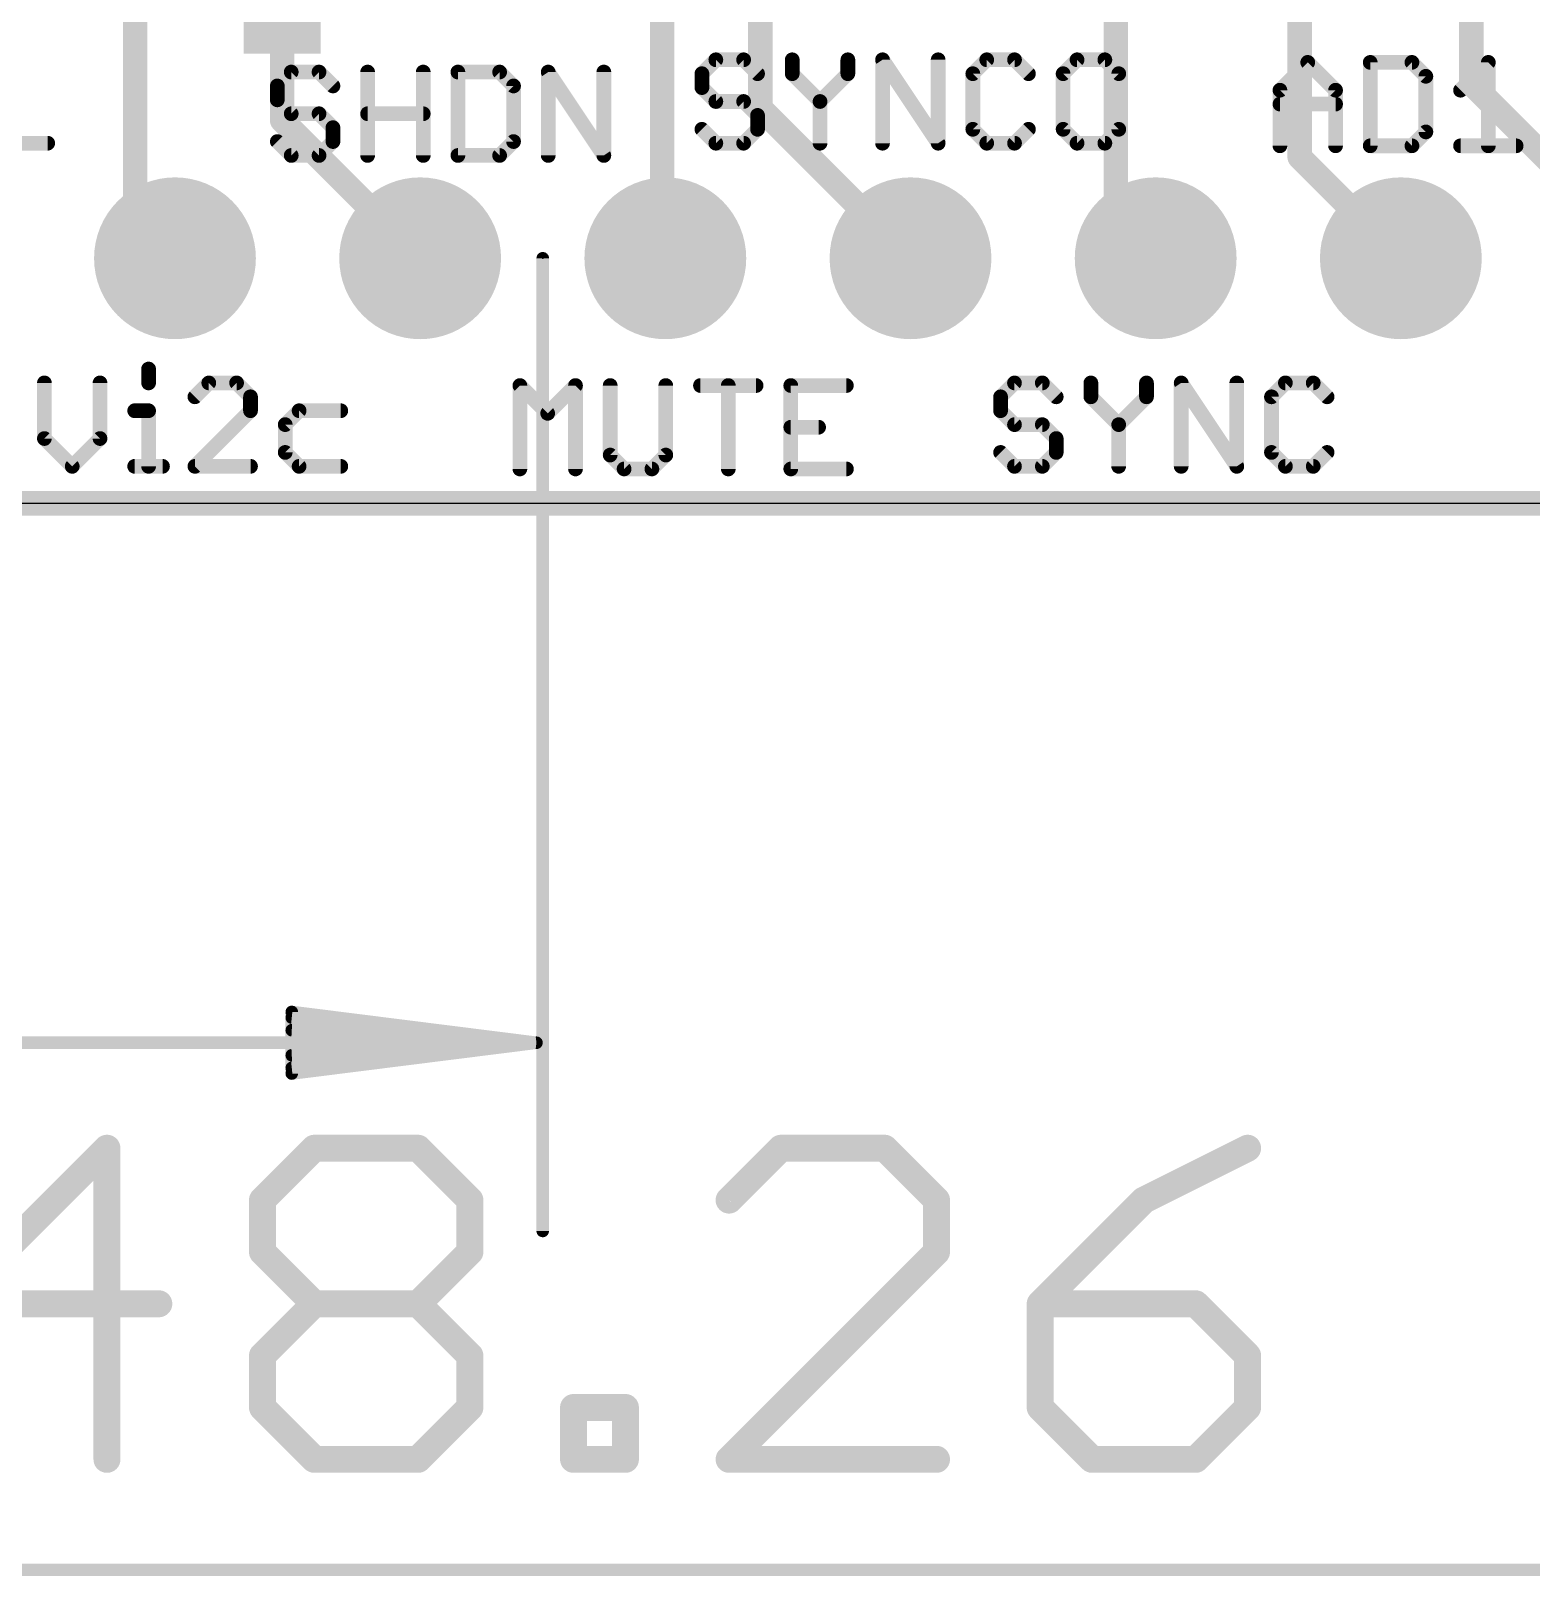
# Model space of a CAD drawing. Extents: x -21 to 68.1, y -13.1 to 62.4.
# Drawn here: x 21.37 to 36.91, y -11.11 to 4.9 of the extents above; entities that cross this region are included whole.
import ezdxf

# ---------------------------------------------------------------- set-up
doc = ezdxf.new("R2010")
doc.units = 0
for name, color, linetype in [('1', 12, 'CONTINUOUS'), ('16', 132, 'CONTINUOUS'), ('17', 110, 'CONTINUOUS'), ('20', 53, 'CONTINUOUS'), ('21', 53, 'CONTINUOUS'), ('23', 53, 'CONTINUOUS'), ('47', 253, 'CONTINUOUS'), ('51', 253, 'CONTINUOUS')]:
    doc.layers.add(name, color=color, linetype=linetype)

# ---------------------------------------------------------------- blocks, each defined once
blk = doc.blocks.new('RECT')
blk.add_solid([(-0.5, -0.5), (0.5, -0.5), (-0.5, 0.5), (0.5, 0.5)])
blk = doc.blocks.new('ROUNDP')
at = {"const_width": 0.5}
blk.add_lwpolyline([(0, -0.25, 1), (0, 0.25, 1), (0, -0.25)], format="xyb", dxfattribs=at)

msp = doc.modelspace()

# ---------------------------------------------------------------- linework, layer by layer
at = {"layer": '1', "const_width": 0.254}
for points in [[(28.924, 7.62), (28.924, 4.096)], [(22.447, 6.477), (22.447, 2.953)], [(32.607, 5.969), (32.607, 2.953)], [(34.512, 5.969), (34.512, 3.588)], [(36.29, 5.969), (36.29, 4.35)], [(27.908, 5.869), (27.908, 2.572)], [(23.971, 5.334), (23.971, 3.969)], [(36.29, 4.35), (38.1, 2.54)], [(28.924, 4.096), (30.48, 2.54)], [(23.971, 3.969), (25.4, 2.54)], [(34.512, 3.588), (35.56, 2.54)], [(22.447, 2.953), (22.86, 2.54)], [(32.607, 2.953), (33.02, 2.54)], [(27.908, 2.572), (27.94, 2.54)]]:
    msp.add_lwpolyline(points, dxfattribs=at)
at = {"layer": '1', "const_width": 0.127}
for points in [[(36.3349, 4.3949, 1), (36.2451, 4.3051)], [(36.2265, 4.35, 1), (36.3535, 4.35)], [(28.9689, 4.1409, 1), (28.8791, 4.0511)], [(24.0159, 4.0139, 1), (23.9261, 3.9241)], [(23.9075, 3.969, 1), (24.0345, 3.969)], [(28.8605, 4.096, 1), (28.9875, 4.096)], [(34.5569, 3.6329, 1), (34.4671, 3.5431)], [(34.4485, 3.588, 1), (34.5755, 3.588)], [(22.4919, 2.9979, 1), (22.4021, 2.9081)], [(32.6519, 2.9979, 1), (32.5621, 2.9081)], [(22.3835, 2.953, 1), (22.5105, 2.953)], [(32.5435, 2.953, 1), (32.6705, 2.953)], [(22.8151, 2.4951, 1), (22.9049, 2.5849)], [(25.3551, 2.4951, 1), (25.4449, 2.5849)], [(27.9529, 2.6169, 1), (27.8631, 2.5271)], [(27.8445, 2.572, 1), (27.9715, 2.572)], [(27.8951, 2.4951, 1), (27.9849, 2.5849)], [(30.4351, 2.4951, 1), (30.5249, 2.5849)], [(32.9751, 2.4951, 1), (33.0649, 2.5849)], [(35.5151, 2.4951, 1), (35.6049, 2.5849)]]:
    msp.add_lwpolyline(points, format="xyb", dxfattribs=at)
at = {"layer": '16', "const_width": 0.254}
msp.add_lwpolyline([(0, 0), (54.038, 0)], dxfattribs=at)
at = {"layer": '20'}
msp.add_line((50.8, 0), (2.54, 0), dxfattribs=at)
at = {"layer": '21', "const_width": 0.1524}
for points in [[(28.4633, 4.5965), (28.3192, 4.4525)], [(28.7514, 4.5965), (28.4633, 4.5965)], [(28.8954, 4.4525), (28.7514, 4.5965)], [(29.2547, 4.5965), (29.2547, 4.4525)], [(29.8309, 4.4525), (29.8309, 4.5965)], [(30.1902, 3.7322), (30.1902, 4.5965)], [(30.1902, 4.5965), (30.7665, 3.7322)], [(30.7665, 3.7322), (30.7665, 4.5965)], [(31.2698, 4.5965), (31.1258, 4.4525)], [(31.5579, 4.5965), (31.2698, 4.5965)], [(31.702, 4.4525), (31.5579, 4.5965)], [(32.2053, 4.5965), (32.0613, 4.4525)], [(32.4934, 4.5965), (32.2053, 4.5965)], [(32.6375, 4.4525), (32.4934, 4.5965)], [(34.3072, 4.2814), (34.5953, 4.5695)], [(34.5953, 4.5695), (34.8834, 4.2814)], [(35.2427, 4.5695), (35.2427, 3.7052)], [(35.6749, 4.5695), (35.2427, 4.5695)], [(35.8189, 4.4255), (35.6749, 4.5695)], [(36.1782, 4.2814), (36.4663, 4.5695)], [(36.4663, 4.5695), (36.4663, 3.7052)], [(24.0643, 4.4695), (23.9202, 4.3255)], [(24.3524, 4.4695), (24.0643, 4.4695)], [(24.4964, 4.3255), (24.3524, 4.4695)], [(24.8557, 3.6052), (24.8557, 4.4695)], [(25.4319, 4.4695), (25.4319, 3.6052)], [(25.7912, 4.4695), (25.7912, 3.6052)], [(26.2234, 4.4695), (25.7912, 4.4695)], [(26.3675, 4.3255), (26.2234, 4.4695)], [(26.7268, 3.6052), (26.7268, 4.4695)], [(26.7268, 4.4695), (27.303, 3.6052)], [(27.303, 3.6052), (27.303, 4.4695)], [(28.3192, 4.4525), (28.3192, 4.3084)], [(29.2547, 4.4525), (29.5428, 4.1644)], [(29.5428, 4.1644), (29.8309, 4.4525)], [(31.1258, 4.4525), (31.1258, 3.8763)], [(32.0613, 4.4525), (32.0613, 3.8763)], [(32.6375, 3.8763), (32.6375, 4.4525)], [(35.8189, 3.8493), (35.8189, 4.4255)], [(23.9202, 4.3255), (23.9202, 4.1814)], [(26.3675, 3.7493), (26.3675, 4.3255)], [(28.3192, 4.3084), (28.4633, 4.1644)], [(34.3072, 3.7052), (34.3072, 4.2814)], [(34.8834, 4.2814), (34.8834, 3.7052)], [(23.9202, 4.1814), (24.0643, 4.0374)], [(28.4633, 4.1644), (28.7514, 4.1644)], [(28.7514, 4.1644), (28.8954, 4.0203)], [(29.5428, 4.1644), (29.5428, 3.7322)], [(34.3072, 4.1374), (34.8834, 4.1374)], [(24.0643, 4.0374), (24.3524, 4.0374)], [(24.3524, 4.0374), (24.4964, 3.8933)], [(24.8557, 4.0374), (25.4319, 4.0374)], [(28.8954, 4.0203), (28.8954, 3.8763)], [(24.4964, 3.8933), (24.4964, 3.7493)], [(28.4633, 3.7322), (28.3192, 3.8763)], [(28.8954, 3.8763), (28.7514, 3.7322)], [(31.1258, 3.8763), (31.2698, 3.7322)], [(31.5579, 3.7322), (31.702, 3.8763)], [(32.0613, 3.8763), (32.2053, 3.7322)], [(32.4934, 3.7322), (32.6375, 3.8763)], [(35.6749, 3.7052), (35.8189, 3.8493)], [(20.9652, 3.7322), (21.5415, 3.7322)], [(24.0643, 3.6052), (23.9202, 3.7493)], [(24.4964, 3.7493), (24.3524, 3.6052)], [(26.2234, 3.6052), (26.3675, 3.7493)], [(28.7514, 3.7322), (28.4633, 3.7322)], [(31.2698, 3.7322), (31.5579, 3.7322)], [(32.2053, 3.7322), (32.4934, 3.7322)], [(35.2427, 3.7052), (35.6749, 3.7052)], [(36.1782, 3.7052), (36.7545, 3.7052)], [(24.3524, 3.6052), (24.0643, 3.6052)], [(25.7912, 3.6052), (26.2234, 3.6052)], [(22.5868, 1.3926), (22.5868, 1.2485)], [(21.5072, 1.2485), (21.5072, 0.6723)], [(22.0834, 0.6723), (22.0834, 1.2485)], [(23.2105, 1.2485), (23.0664, 1.1045)], [(23.4986, 1.2485), (23.2105, 1.2485)], [(23.6426, 1.1045), (23.4986, 1.2485)], [(26.4332, 0.3572), (26.4332, 1.2215)], [(26.4332, 1.2215), (26.7213, 0.9334)], [(26.7213, 0.9334), (27.0094, 1.2215)], [(27.0094, 1.2215), (27.0094, 0.3572)], [(27.3687, 1.2215), (27.3687, 0.5013)], [(27.9449, 0.5013), (27.9449, 1.2215)], [(28.3042, 1.2215), (28.8805, 1.2215)], [(28.5923, 0.3572), (28.5923, 1.2215)], [(29.816, 1.2215), (29.2398, 1.2215)], [(29.2398, 1.2215), (29.2398, 0.3572)], [(31.5573, 1.2485), (31.4132, 1.1045)], [(31.8454, 1.2485), (31.5573, 1.2485)], [(31.9894, 1.1045), (31.8454, 1.2485)], [(32.3487, 1.2485), (32.3487, 1.1045)], [(32.9249, 1.1045), (32.9249, 1.2485)], [(33.2842, 0.3842), (33.2842, 1.2485)], [(33.2842, 1.2485), (33.8605, 0.3842)], [(33.8605, 0.3842), (33.8605, 1.2485)], [(34.3638, 1.2485), (34.2198, 1.1045)], [(34.6519, 1.2485), (34.3638, 1.2485)], [(34.796, 1.1045), (34.6519, 1.2485)], [(23.6426, 0.9604), (23.6426, 1.1045)], [(31.4132, 1.1045), (31.4132, 0.9604)], [(32.3487, 1.1045), (32.6368, 0.8164)], [(32.6368, 0.8164), (32.9249, 1.1045)], [(34.2198, 1.1045), (34.2198, 0.5283)], [(22.4427, 0.9604), (22.5868, 0.9604)], [(22.5868, 0.9604), (22.5868, 0.3842)], [(23.0664, 0.3842), (23.6426, 0.9604)], [(24.146, 0.9604), (24.0019, 0.8164)], [(24.5781, 0.9604), (24.146, 0.9604)], [(31.4132, 0.9604), (31.5573, 0.8164)], [(24.0019, 0.8164), (24.0019, 0.5283)], [(29.2398, 0.7894), (29.5279, 0.7894)], [(31.5573, 0.8164), (31.8454, 0.8164)], [(31.8454, 0.8164), (31.9894, 0.6723)], [(32.6368, 0.8164), (32.6368, 0.3842)], [(21.5072, 0.6723), (21.7953, 0.3842)], [(21.7953, 0.3842), (22.0834, 0.6723)], [(31.9894, 0.6723), (31.9894, 0.5283)], [(24.0019, 0.5283), (24.146, 0.3842)], [(27.3687, 0.5013), (27.5128, 0.3572)], [(27.8009, 0.3572), (27.9449, 0.5013)], [(31.5573, 0.3842), (31.4132, 0.5283)], [(31.9894, 0.5283), (31.8454, 0.3842)], [(34.2198, 0.5283), (34.3638, 0.3842)], [(34.6519, 0.3842), (34.796, 0.5283)], [(22.4427, 0.3842), (22.7308, 0.3842)], [(23.6426, 0.3842), (23.0664, 0.3842)], [(24.146, 0.3842), (24.5781, 0.3842)], [(27.5128, 0.3572), (27.8009, 0.3572)], [(29.2398, 0.3572), (29.816, 0.3572)], [(31.8454, 0.3842), (31.5573, 0.3842)], [(34.3638, 0.3842), (34.6519, 0.3842)]]:
    msp.add_lwpolyline(points, dxfattribs=at)
at = {"layer": '21', "const_width": 0.0762}
for points in [[(28.4633, 4.6346, 1), (28.4633, 4.5584)], [(28.4902, 4.5696, 1), (28.4363, 4.6235)], [(28.7783, 4.6235, 1), (28.7244, 4.5696)], [(28.7514, 4.5584, 1), (28.7514, 4.6346)], [(29.2928, 4.5965, 1), (29.2166, 4.5965)], [(29.869, 4.5965, 1), (29.7928, 4.5965)], [(30.2219, 4.6177, 1), (30.1585, 4.5754)], [(30.2283, 4.5965, 1), (30.1521, 4.5965)], [(30.8046, 4.5965, 1), (30.7284, 4.5965)], [(31.2698, 4.6346, 1), (31.2698, 4.5584)], [(31.2968, 4.5696, 1), (31.2429, 4.6235)], [(31.5849, 4.6235, 1), (31.531, 4.5696)], [(31.5579, 4.5584, 1), (31.5579, 4.6346)], [(32.2053, 4.6346, 1), (32.2053, 4.5584)], [(32.2323, 4.5696, 1), (32.1784, 4.6235)], [(32.5204, 4.6235, 1), (32.4665, 4.5696)], [(32.4934, 4.5584, 1), (32.4934, 4.6346)], [(34.6223, 4.5965, 1), (34.5684, 4.5426)], [(34.6223, 4.5426, 1), (34.5684, 4.5965)], [(35.2808, 4.5695, 1), (35.2046, 4.5695)], [(35.2427, 4.6076, 1), (35.2427, 4.5314)], [(35.7018, 4.5965, 1), (35.6479, 4.5426)], [(35.6749, 4.5314, 1), (35.6749, 4.6076)], [(36.5044, 4.5695, 1), (36.4282, 4.5695)], [(36.4933, 4.5426, 1), (36.4394, 4.5965)], [(24.0643, 4.5076, 1), (24.0643, 4.4314)], [(24.0912, 4.4426, 1), (24.0373, 4.4965)], [(24.3793, 4.4965, 1), (24.3254, 4.4426)], [(24.3524, 4.4314, 1), (24.3524, 4.5076)], [(24.8938, 4.4695, 1), (24.8176, 4.4695)], [(25.47, 4.4695, 1), (25.3938, 4.4695)], [(25.8293, 4.4695, 1), (25.7531, 4.4695)], [(25.7912, 4.5076, 1), (25.7912, 4.4314)], [(26.2503, 4.4965, 1), (26.1965, 4.4426)], [(26.2234, 4.4314, 1), (26.2234, 4.5076)], [(26.7585, 4.4907, 1), (26.6951, 4.4484)], [(26.7649, 4.4695, 1), (26.6887, 4.4695)], [(27.3411, 4.4695, 1), (27.2649, 4.4695)], [(28.3573, 4.4525, 1), (28.2811, 4.4525)], [(28.2923, 4.4794, 1), (28.3461, 4.4255)], [(28.8685, 4.4255, 1), (28.9224, 4.4794)], [(29.2817, 4.4794, 1), (29.2278, 4.4255)], [(29.2166, 4.4525, 1), (29.2928, 4.4525)], [(29.7928, 4.4525, 1), (29.869, 4.4525)], [(29.8579, 4.4255, 1), (29.804, 4.4794)], [(31.0988, 4.4794, 1), (31.1527, 4.4255)], [(31.1639, 4.4525, 1), (31.0877, 4.4525)], [(31.675, 4.4255, 1), (31.7289, 4.4794)], [(32.0343, 4.4794, 1), (32.0882, 4.4255)], [(32.0994, 4.4525, 1), (32.0232, 4.4525)], [(32.6756, 4.4525, 1), (32.5994, 4.4525)], [(32.6106, 4.4255, 1), (32.6644, 4.4794)], [(35.857, 4.4255, 1), (35.7808, 4.4255)], [(35.792, 4.3985, 1), (35.8459, 4.4524)], [(23.9583, 4.3255, 1), (23.8821, 4.3255)], [(23.8933, 4.3524, 1), (23.9471, 4.2985)], [(24.4695, 4.2985, 1), (24.5234, 4.3524)], [(26.4056, 4.3255, 1), (26.3294, 4.3255)], [(26.3405, 4.2985, 1), (26.3944, 4.3524)], [(28.3461, 4.3354, 1), (28.2923, 4.2815)], [(28.2811, 4.3084, 1), (28.3573, 4.3084)], [(34.3453, 4.2814, 1), (34.2691, 4.2814)], [(34.2803, 4.3084, 1), (34.3341, 4.2545)], [(34.9215, 4.2814, 1), (34.8453, 4.2814)], [(34.8565, 4.2545, 1), (34.9104, 4.3084)], [(36.1513, 4.3084, 1), (36.2052, 4.2545)], [(23.9471, 4.2084, 1), (23.8933, 4.1545)], [(23.8821, 4.1814, 1), (23.9583, 4.1814)], [(28.4633, 4.2025, 1), (28.4633, 4.1263)], [(28.4363, 4.1374, 1), (28.4902, 4.1913)], [(28.7783, 4.1913, 1), (28.7244, 4.1374)], [(28.7514, 4.1263, 1), (28.7514, 4.2025)], [(29.5809, 4.1644, 1), (29.5047, 4.1644)], [(29.5159, 4.1913, 1), (29.5698, 4.1374)], [(29.5159, 4.1374, 1), (29.5698, 4.1913)], [(34.3072, 4.1755, 1), (34.3072, 4.0993)], [(34.8834, 4.0993, 1), (34.8834, 4.1755)], [(24.0643, 4.0755, 1), (24.0643, 3.9993)], [(24.0373, 4.0104, 1), (24.0912, 4.0643)], [(24.3793, 4.0643, 1), (24.3254, 4.0104)], [(24.3524, 3.9993, 1), (24.3524, 4.0755)], [(24.8557, 4.0755, 1), (24.8557, 3.9993)], [(25.4319, 3.9993, 1), (25.4319, 4.0755)], [(28.9335, 4.0203, 1), (28.8573, 4.0203)], [(28.8685, 3.9934, 1), (28.9224, 4.0473)], [(24.5345, 3.8933, 1), (24.4583, 3.8933)], [(24.4695, 3.8664, 1), (24.5234, 3.9203)], [(28.3461, 3.9032, 1), (28.2923, 3.8493)], [(28.8573, 3.8763, 1), (28.9335, 3.8763)], [(28.9224, 3.8493, 1), (28.8685, 3.9032)], [(31.1527, 3.9032, 1), (31.0988, 3.8493)], [(31.0877, 3.8763, 1), (31.1639, 3.8763)], [(31.7289, 3.8493, 1), (31.675, 3.9032)], [(32.0882, 3.9032, 1), (32.0343, 3.8493)], [(32.0232, 3.8763, 1), (32.0994, 3.8763)], [(32.5994, 3.8763, 1), (32.6756, 3.8763)], [(32.6644, 3.8493, 1), (32.6106, 3.9032)], [(35.7808, 3.8493, 1), (35.857, 3.8493)], [(35.8459, 3.8223, 1), (35.792, 3.8762)], [(21.5415, 3.6941, 1), (21.5415, 3.7703)], [(23.9471, 3.7762, 1), (23.8933, 3.7223)], [(24.4583, 3.7493, 1), (24.5345, 3.7493)], [(24.5234, 3.7223, 1), (24.4695, 3.7762)], [(26.3294, 3.7493, 1), (26.4056, 3.7493)], [(26.3944, 3.7223, 1), (26.3405, 3.7762)], [(28.4633, 3.7703, 1), (28.4633, 3.6941)], [(28.4363, 3.7053, 1), (28.4902, 3.7591)], [(28.7244, 3.7591, 1), (28.7783, 3.7053)], [(28.7514, 3.6941, 1), (28.7514, 3.7703)], [(29.5047, 3.7322, 1), (29.5809, 3.7322)], [(30.1521, 3.7322, 1), (30.2283, 3.7322)], [(30.7284, 3.7322, 1), (30.8046, 3.7322)], [(30.7348, 3.7111, 1), (30.7982, 3.7533)], [(31.2698, 3.7703, 1), (31.2698, 3.6941)], [(31.2429, 3.7053, 1), (31.2968, 3.7591)], [(31.531, 3.7591, 1), (31.5849, 3.7053)], [(31.5579, 3.6941, 1), (31.5579, 3.7703)], [(32.2053, 3.7703, 1), (32.2053, 3.6941)], [(32.1784, 3.7053, 1), (32.2323, 3.7591)], [(32.4665, 3.7591, 1), (32.5204, 3.7053)], [(32.4934, 3.6941, 1), (32.4934, 3.7703)], [(34.2691, 3.7052, 1), (34.3453, 3.7052)], [(34.8453, 3.7052, 1), (34.9215, 3.7052)], [(35.2427, 3.7433, 1), (35.2427, 3.6671)], [(35.2046, 3.7052, 1), (35.2808, 3.7052)], [(35.6479, 3.7321, 1), (35.7018, 3.6783)], [(35.6749, 3.6671, 1), (35.6749, 3.7433)], [(36.1782, 3.7433, 1), (36.1782, 3.6671)], [(36.4282, 3.7052, 1), (36.5044, 3.7052)], [(36.7545, 3.6671, 1), (36.7545, 3.7433)], [(24.0643, 3.6433, 1), (24.0643, 3.5671)], [(24.0373, 3.5783, 1), (24.0912, 3.6321)], [(24.3254, 3.6321, 1), (24.3793, 3.5783)], [(24.3524, 3.5671, 1), (24.3524, 3.6433)], [(24.8176, 3.6052, 1), (24.8938, 3.6052)], [(25.3938, 3.6052, 1), (25.47, 3.6052)], [(25.7912, 3.6433, 1), (25.7912, 3.5671)], [(25.7531, 3.6052, 1), (25.8293, 3.6052)], [(26.1965, 3.6321, 1), (26.2503, 3.5783)], [(26.2234, 3.5671, 1), (26.2234, 3.6433)], [(26.6887, 3.6052, 1), (26.7649, 3.6052)], [(27.2649, 3.6052, 1), (27.3411, 3.6052)], [(27.2713, 3.5841, 1), (27.3347, 3.6263)], [(22.6249, 1.3926, 1), (22.5487, 1.3926)], [(21.5453, 1.2485, 1), (21.4691, 1.2485)], [(22.1215, 1.2485, 1), (22.0453, 1.2485)], [(22.5487, 1.2485, 1), (22.6249, 1.2485)], [(23.2105, 1.2866, 1), (23.2105, 1.2104)], [(23.2374, 1.2216, 1), (23.1835, 1.2755)], [(23.5255, 1.2755, 1), (23.4716, 1.2216)], [(23.4986, 1.2104, 1), (23.4986, 1.2866)], [(26.4713, 1.2215, 1), (26.3951, 1.2215)], [(26.4601, 1.2485, 1), (26.4063, 1.1946)], [(27.0475, 1.2215, 1), (26.9713, 1.2215)], [(27.0364, 1.1946, 1), (26.9825, 1.2485)], [(27.4068, 1.2215, 1), (27.3306, 1.2215)], [(27.983, 1.2215, 1), (27.9068, 1.2215)], [(28.3042, 1.2596, 1), (28.3042, 1.1834)], [(28.6304, 1.2215, 1), (28.5542, 1.2215)], [(28.8805, 1.1834, 1), (28.8805, 1.2596)], [(29.2398, 1.2596, 1), (29.2398, 1.1834)], [(29.2779, 1.2215, 1), (29.2017, 1.2215)], [(29.816, 1.1834, 1), (29.816, 1.2596)], [(31.5573, 1.2866, 1), (31.5573, 1.2104)], [(31.5842, 1.2216, 1), (31.5303, 1.2755)], [(31.8723, 1.2755, 1), (31.8184, 1.2216)], [(31.8454, 1.2104, 1), (31.8454, 1.2866)], [(32.3868, 1.2485, 1), (32.3106, 1.2485)], [(32.963, 1.2485, 1), (32.8868, 1.2485)], [(33.3159, 1.2697, 1), (33.2525, 1.2274)], [(33.3223, 1.2485, 1), (33.2461, 1.2485)], [(33.8986, 1.2485, 1), (33.8224, 1.2485)], [(34.3638, 1.2866, 1), (34.3638, 1.2104)], [(34.3908, 1.2216, 1), (34.3369, 1.2755)], [(34.6789, 1.2755, 1), (34.625, 1.2216)], [(34.6519, 1.2104, 1), (34.6519, 1.2866)], [(23.0395, 1.1314, 1), (23.0933, 1.0775)], [(23.6807, 1.1045, 1), (23.6045, 1.1045)], [(23.6157, 1.0775, 1), (23.6696, 1.1314)], [(31.4513, 1.1045, 1), (31.3751, 1.1045)], [(31.3863, 1.1314, 1), (31.4401, 1.0775)], [(31.9625, 1.0775, 1), (32.0164, 1.1314)], [(32.3757, 1.1314, 1), (32.3218, 1.0775)], [(32.3106, 1.1045, 1), (32.3868, 1.1045)], [(32.8868, 1.1045, 1), (32.963, 1.1045)], [(32.9519, 1.0775, 1), (32.898, 1.1314)], [(34.1928, 1.1314, 1), (34.2467, 1.0775)], [(34.2579, 1.1045, 1), (34.1817, 1.1045)], [(34.769, 1.0775, 1), (34.8229, 1.1314)], [(22.4427, 0.9985, 1), (22.4427, 0.9223)], [(22.6249, 0.9604, 1), (22.5487, 0.9604)], [(22.5868, 0.9223, 1), (22.5868, 0.9985)], [(23.6045, 0.9604, 1), (23.6807, 0.9604)], [(23.6696, 0.9335, 1), (23.6157, 0.9874)], [(24.146, 0.9985, 1), (24.146, 0.9223)], [(24.1729, 0.9335, 1), (24.119, 0.9874)], [(24.5781, 0.9223, 1), (24.5781, 0.9985)], [(26.6944, 0.9604, 1), (26.7483, 0.9065)], [(26.6944, 0.9065, 1), (26.7483, 0.9604)], [(31.4401, 0.9874, 1), (31.3863, 0.9335)], [(31.3751, 0.9604, 1), (31.4513, 0.9604)], [(24.04, 0.8164, 1), (23.9638, 0.8164)], [(23.975, 0.8433, 1), (24.0289, 0.7894)], [(29.2398, 0.8275, 1), (29.2398, 0.7513)], [(29.5279, 0.7513, 1), (29.5279, 0.8275)], [(31.5573, 0.8545, 1), (31.5573, 0.7783)], [(31.5303, 0.7894, 1), (31.5842, 0.8433)], [(31.8723, 0.8433, 1), (31.8184, 0.7894)], [(31.8454, 0.7783, 1), (31.8454, 0.8545)], [(32.6749, 0.8164, 1), (32.5987, 0.8164)], [(32.6099, 0.8433, 1), (32.6638, 0.7894)], [(32.6099, 0.7894, 1), (32.6638, 0.8433)], [(21.5341, 0.6993, 1), (21.4803, 0.6454)], [(21.4691, 0.6723, 1), (21.5453, 0.6723)], [(22.0453, 0.6723, 1), (22.1215, 0.6723)], [(22.1104, 0.6454, 1), (22.0565, 0.6993)], [(32.0275, 0.6723, 1), (31.9513, 0.6723)], [(31.9625, 0.6454, 1), (32.0164, 0.6993)], [(24.0289, 0.5552, 1), (23.975, 0.5013)], [(23.9638, 0.5283, 1), (24.04, 0.5283)], [(27.3957, 0.5282, 1), (27.3418, 0.4743)], [(27.3306, 0.5013, 1), (27.4068, 0.5013)], [(27.9068, 0.5013, 1), (27.983, 0.5013)], [(27.9719, 0.4743, 1), (27.918, 0.5282)], [(31.4401, 0.5552, 1), (31.3863, 0.5013)], [(31.9513, 0.5283, 1), (32.0275, 0.5283)], [(32.0164, 0.5013, 1), (31.9625, 0.5552)], [(34.2467, 0.5552, 1), (34.1928, 0.5013)], [(34.1817, 0.5283, 1), (34.2579, 0.5283)], [(34.8229, 0.5013, 1), (34.769, 0.5552)], [(21.7684, 0.4111, 1), (21.8223, 0.3573)], [(21.7684, 0.3573, 1), (21.8223, 0.4111)], [(22.4427, 0.4223, 1), (22.4427, 0.3461)], [(22.5487, 0.3842, 1), (22.6249, 0.3842)], [(22.7308, 0.3461, 1), (22.7308, 0.4223)], [(23.0664, 0.4223, 1), (23.0664, 0.3461)], [(23.0395, 0.4111, 1), (23.0933, 0.3573)], [(23.6426, 0.3461, 1), (23.6426, 0.4223)], [(24.146, 0.4223, 1), (24.146, 0.3461)], [(24.119, 0.3573, 1), (24.1729, 0.4111)], [(24.5781, 0.3461, 1), (24.5781, 0.4223)], [(26.3951, 0.3572, 1), (26.4713, 0.3572)], [(26.9713, 0.3572, 1), (27.0475, 0.3572)], [(27.5128, 0.3953, 1), (27.5128, 0.3191)], [(27.4858, 0.3303, 1), (27.5397, 0.3841)], [(27.7739, 0.3841, 1), (27.8278, 0.3303)], [(27.8009, 0.3191, 1), (27.8009, 0.3953)], [(28.5542, 0.3572, 1), (28.6304, 0.3572)], [(29.2398, 0.3953, 1), (29.2398, 0.3191)], [(29.2017, 0.3572, 1), (29.2779, 0.3572)], [(29.816, 0.3191, 1), (29.816, 0.3953)], [(31.5573, 0.4223, 1), (31.5573, 0.3461)], [(31.5303, 0.3573, 1), (31.5842, 0.4111)], [(31.8184, 0.4111, 1), (31.8723, 0.3573)], [(31.8454, 0.3461, 1), (31.8454, 0.4223)], [(32.5987, 0.3842, 1), (32.6749, 0.3842)], [(33.2461, 0.3842, 1), (33.3223, 0.3842)], [(33.8224, 0.3842, 1), (33.8986, 0.3842)], [(33.8288, 0.3631, 1), (33.8922, 0.4053)], [(34.3638, 0.4223, 1), (34.3638, 0.3461)], [(34.3369, 0.3573, 1), (34.3908, 0.4111)], [(34.625, 0.4111, 1), (34.6789, 0.3573)], [(34.6519, 0.3461, 1), (34.6519, 0.4223)]]:
    msp.add_lwpolyline(points, format="xyb", dxfattribs=at)
at = {"layer": '23'}
msp.add_point((26.67, 2.54), dxfattribs=at)
at = {"layer": '47'}
for points, const_width in [([(26.67, 2.54), (26.67, -7.538)], 0.13), ([(26.605, -5.588), (24.07, -5.2688)], 0.13), ([(24.07, -5.2688), (24.07, -5.9072)], 0.13), ([(26.605, -5.588), (24.07, -5.328)], 0.13), ([(26.605, -5.588), (24.07, -5.458)], 0.13), ([(0.065, -5.588), (26.605, -5.588)], 0.13), ([(24.07, -5.9072), (26.605, -5.588)], 0.13), ([(24.07, -5.718), (26.605, -5.588)], 0.13), ([(24.07, -5.848), (26.605, -5.588)], 0.13), ([(22.1554, -6.6809), (20.5437, -8.2926)], 0.2794), ([(22.1554, -9.9043), (22.1554, -6.6809)], 0.2794), ([(23.7665, -7.2182), (24.3037, -6.6809)], 0.2794), ([(24.3037, -6.6809), (25.3782, -6.6809)], 0.2794), ([(25.3782, -6.6809), (25.9154, -7.2182)], 0.2794), ([(29.1378, -6.6809), (28.6006, -7.2182)], 0.2794), ([(30.2123, -6.6809), (29.1378, -6.6809)], 0.2794), ([(30.7495, -7.2182), (30.2123, -6.6809)], 0.2794), ([(33.9723, -6.6809), (32.8978, -7.2182)], 0.2794), ([(23.7665, -7.7554), (23.7665, -7.2182)], 0.2794), ([(25.9154, -7.2182), (25.9154, -7.7554)], 0.2794), ([(30.7495, -7.7554), (30.7495, -7.2182)], 0.2794), ([(32.8978, -7.2182), (31.8234, -8.2926)], 0.2794), ([(24.3037, -8.2926), (23.7665, -7.7554)], 0.2794), ([(25.9154, -7.7554), (25.3782, -8.2926)], 0.2794), ([(28.6006, -9.9043), (30.7495, -7.7554)], 0.2794), ([(20.5437, -8.2926), (22.6926, -8.2926)], 0.2794), ([(23.7665, -8.8299), (24.3037, -8.2926)], 0.2794), ([(24.3037, -8.2926), (25.3782, -8.2926)], 0.2794), ([(25.3782, -8.2926), (25.9154, -8.8299)], 0.2794), ([(31.8234, -8.2926), (31.8234, -9.3671)], 0.2794), ([(33.435, -8.2926), (31.8234, -8.2926)], 0.2794), ([(33.9723, -8.8299), (33.435, -8.2926)], 0.2794), ([(23.7665, -9.3671), (23.7665, -8.8299)], 0.2794), ([(25.9154, -8.8299), (25.9154, -9.3671)], 0.2794), ([(33.9723, -9.3671), (33.9723, -8.8299)], 0.2794), ([(24.3037, -9.9043), (23.7665, -9.3671)], 0.2794), ([(25.9154, -9.3671), (25.3782, -9.9043)], 0.2794), ([(26.9892, -9.9043), (26.9892, -9.3671)], 0.2794), ([(26.9892, -9.3671), (27.5265, -9.3671)], 0.2794), ([(27.5265, -9.3671), (27.5265, -9.9043)], 0.2794), ([(31.8234, -9.3671), (32.3606, -9.9043)], 0.2794), ([(33.435, -9.9043), (33.9723, -9.3671)], 0.2794), ([(25.3782, -9.9043), (24.3037, -9.9043)], 0.2794), ([(27.5265, -9.9043), (26.9892, -9.9043)], 0.2794), ([(30.7495, -9.9043), (28.6006, -9.9043)], 0.2794), ([(32.3606, -9.9043), (33.435, -9.9043)], 0.2794), ([(2.605, -11.049), (50.735, -11.049)], 0.13)]:
    msp.add_lwpolyline(points, dxfattribs=dict(at, const_width=const_width))
for points, const_width in [([(26.7025, 2.54, 1), (26.6375, 2.54)], 0.065), ([(24.0741, -5.2365, 1), (24.0659, -5.301)], 0.065), ([(24.1025, -5.2688, 1), (24.0375, -5.2688)], 0.065), ([(24.0733, -5.2957, 1), (24.0667, -5.3603)], 0.065), ([(24.0717, -5.4255, 1), (24.0683, -5.4905)], 0.065), ([(26.6091, -5.6202, 1), (26.6009, -5.5558)], 0.065), ([(26.6009, -5.6202, 1), (26.6091, -5.5558)], 0.065), ([(26.6083, -5.6203, 1), (26.6017, -5.5557)], 0.065), ([(26.6017, -5.6203, 1), (26.6083, -5.5557)], 0.065), ([(26.6033, -5.6205, 1), (26.6067, -5.5555)], 0.065), ([(26.6067, -5.6205, 1), (26.6033, -5.5555)], 0.065), ([(26.605, -5.6205, 1), (26.605, -5.5555)], 0.065), ([(24.0683, -5.6855, 1), (24.0717, -5.7505)], 0.065), ([(24.0667, -5.8157, 1), (24.0733, -5.8803)], 0.065), ([(24.0659, -5.875, 1), (24.0741, -5.9395)], 0.065), ([(24.0375, -5.9072, 1), (24.1025, -5.9072)], 0.065), ([(22.2253, -6.6809, 1), (22.0856, -6.6809)], 0.1397), ([(22.2048, -6.7303, 1), (22.106, -6.6316)], 0.1397), ([(24.3037, -6.6111, 1), (24.3037, -6.7508)], 0.1397), ([(24.3531, -6.7303, 1), (24.2543, -6.6316)], 0.1397), ([(25.4276, -6.6316, 1), (25.3288, -6.7303)], 0.1397), ([(25.3782, -6.7508, 1), (25.3782, -6.6111)], 0.1397), ([(29.1378, -6.6111, 1), (29.1378, -6.7508)], 0.1397), ([(29.1872, -6.7303, 1), (29.0885, -6.6316)], 0.1397), ([(30.2617, -6.6316, 1), (30.1629, -6.7303)], 0.1397), ([(30.2123, -6.7508, 1), (30.2123, -6.6111)], 0.1397), ([(34.0035, -6.7434, 1), (33.941, -6.6185)], 0.1397), ([(23.8363, -7.2182, 1), (23.6966, -7.2182)], 0.1397), ([(23.7171, -7.1688, 1), (23.8159, -7.2676)], 0.1397), ([(25.9852, -7.2182, 1), (25.8455, -7.2182)], 0.1397), ([(25.866, -7.2676, 1), (25.9648, -7.1688)], 0.1397), ([(28.5512, -7.1688, 1), (28.65, -7.2676)], 0.1397), ([(30.8194, -7.2182, 1), (30.6797, -7.2182)], 0.1397), ([(30.7001, -7.2676, 1), (30.7989, -7.1688)], 0.1397), ([(32.8666, -7.1557, 1), (32.9291, -7.2806)], 0.1397), ([(32.9472, -7.2676, 1), (32.8484, -7.1688)], 0.1397), ([(26.6375, -7.538, 1), (26.7025, -7.538)], 0.065), ([(23.8159, -7.706, 1), (23.7171, -7.8048)], 0.1397), ([(25.9648, -7.8048, 1), (25.866, -7.706)], 0.1397), ([(30.7989, -7.8048, 1), (30.7001, -7.706)], 0.1397), ([(23.6966, -7.7554, 1), (23.8363, -7.7554)], 0.1397), ([(25.8455, -7.7554, 1), (25.9852, -7.7554)], 0.1397), ([(30.6797, -7.7554, 1), (30.8194, -7.7554)], 0.1397), ([(22.6926, -8.3625, 1), (22.6926, -8.2228)], 0.1397), ([(24.3037, -8.2228, 1), (24.3037, -8.3625)], 0.1397), ([(24.3531, -8.342, 1), (24.2543, -8.2432)], 0.1397), ([(25.4276, -8.2432, 1), (25.3288, -8.342)], 0.1397), ([(25.3782, -8.3625, 1), (25.3782, -8.2228)], 0.1397), ([(31.8932, -8.2926, 1), (31.7535, -8.2926)], 0.1397), ([(31.8234, -8.2228, 1), (31.8234, -8.3625)], 0.1397), ([(33.4844, -8.2432, 1), (33.3857, -8.342)], 0.1397), ([(33.435, -8.3625, 1), (33.435, -8.2228)], 0.1397), ([(24.2543, -8.342, 1), (24.3531, -8.2432)], 0.1397), ([(25.3288, -8.2432, 1), (25.4276, -8.342)], 0.1397), ([(31.774, -8.2432, 1), (31.8728, -8.342)], 0.1397), ([(23.8363, -8.8299, 1), (23.6966, -8.8299)], 0.1397), ([(23.7171, -8.7805, 1), (23.8159, -8.8792)], 0.1397), ([(25.9852, -8.8299, 1), (25.8455, -8.8299)], 0.1397), ([(25.866, -8.8792, 1), (25.9648, -8.7805)], 0.1397), ([(34.0421, -8.8299, 1), (33.9024, -8.8299)], 0.1397), ([(33.9229, -8.8792, 1), (34.0217, -8.7805)], 0.1397), ([(23.8159, -9.3177, 1), (23.7171, -9.4165)], 0.1397), ([(25.9648, -9.4165, 1), (25.866, -9.3177)], 0.1397), ([(26.9892, -9.2972, 1), (26.9892, -9.4369)], 0.1397), ([(27.0591, -9.3671, 1), (26.9194, -9.3671)], 0.1397), ([(27.5963, -9.3671, 1), (27.4566, -9.3671)], 0.1397), ([(27.5265, -9.4369, 1), (27.5265, -9.2972)], 0.1397), ([(31.8728, -9.3177, 1), (31.774, -9.4165)], 0.1397), ([(34.0217, -9.4165, 1), (33.9229, -9.3177)], 0.1397), ([(23.6966, -9.3671, 1), (23.8363, -9.3671)], 0.1397), ([(25.8455, -9.3671, 1), (25.9852, -9.3671)], 0.1397), ([(31.7535, -9.3671, 1), (31.8932, -9.3671)], 0.1397), ([(33.9024, -9.3671, 1), (34.0421, -9.3671)], 0.1397), ([(24.3037, -9.8345, 1), (24.3037, -9.9742)], 0.1397), ([(25.3782, -9.9742, 1), (25.3782, -9.8345)], 0.1397), ([(26.9892, -9.8345, 1), (26.9892, -9.9742)], 0.1397), ([(27.5265, -9.9742, 1), (27.5265, -9.8345)], 0.1397), ([(28.6006, -9.8345, 1), (28.6006, -9.9742)], 0.1397), ([(30.7495, -9.9742, 1), (30.7495, -9.8345)], 0.1397), ([(32.3606, -9.8345, 1), (32.3606, -9.9742)], 0.1397), ([(33.435, -9.9742, 1), (33.435, -9.8345)], 0.1397), ([(22.0856, -9.9043, 1), (22.2253, -9.9043)], 0.1397), ([(24.2543, -9.9537, 1), (24.3531, -9.8549)], 0.1397), ([(25.3288, -9.8549, 1), (25.4276, -9.9537)], 0.1397), ([(26.9194, -9.9043, 1), (27.0591, -9.9043)], 0.1397), ([(27.4566, -9.9043, 1), (27.5963, -9.9043)], 0.1397), ([(28.5512, -9.8549, 1), (28.65, -9.9537)], 0.1397), ([(32.3112, -9.9537, 1), (32.41, -9.8549)], 0.1397), ([(33.3857, -9.8549, 1), (33.4844, -9.9537)], 0.1397)]:
    msp.add_lwpolyline(points, format="xyb", dxfattribs=dict(at, const_width=const_width))

# ---------------------------------------------------------------- block references
at = {"layer": '1', "xscale": 1.35, "yscale": 0.8, "rotation": 90}
msp.add_blockref('RECT', (23.971, 5.334), dxfattribs=at)
at = {"layer": '17', "xscale": 1.6764, "yscale": 1.6764, "rotation": 90}
for p in [(22.86, 2.54), (22.86, 2.54), (25.4, 2.54), (25.4, 2.54), (27.94, 2.54), (27.94, 2.54), (30.48, 2.54), (30.48, 2.54), (33.02, 2.54), (33.02, 2.54), (35.56, 2.54), (35.56, 2.54)]:
    msp.add_blockref('ROUNDP', p, dxfattribs=at)
at = {"layer": '51', "xscale": 0.508, "yscale": 0.508}
for p in [(22.86, 2.54), (25.4, 2.54), (27.94, 2.54), (30.48, 2.54), (33.02, 2.54), (35.56, 2.54)]:
    msp.add_blockref('RECT', p, dxfattribs=at)

doc.saveas('drawing.dxf')
